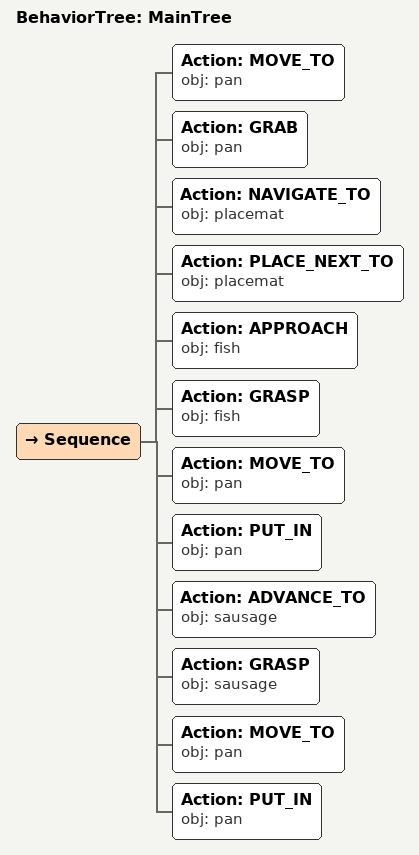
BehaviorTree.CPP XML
<root main_tree_to_execute="MainTree">
  <BehaviorTree ID="MainTree">
    <Sequence>
      <!-- Move to pan -->
      <Action ID="MOVE_TO" obj="pan" />
      <!-- Grab pan -->
      <Action ID="GRAB" obj="pan" />
      <!-- Navigate to placemat -->
      <Action ID="NAVIGATE_TO" obj="placemat" />
      <!-- Place next to placemat -->
      <Action ID="PLACE_NEXT_TO" obj="placemat" />
      <!-- Approach fish -->
      <Action ID="APPROACH" obj="fish" />
      <!-- Grasp fish -->
      <Action ID="GRASP" obj="fish" />
      <!-- Move to pan -->
      <Action ID="MOVE_TO" obj="pan" />
      <!-- Put in pan -->
      <Action ID="PUT_IN" obj="pan" />
      <!-- Advance to sausage -->
      <Action ID="ADVANCE_TO" obj="sausage" />
      <!-- Grasp sausage -->
      <Action ID="GRASP" obj="sausage" />
      <!-- Move to pan -->
      <Action ID="MOVE_TO" obj="pan" />
      <!-- Put in pan -->
      <Action ID="PUT_IN" obj="pan" />
    </Sequence>
  </BehaviorTree>
</root>
